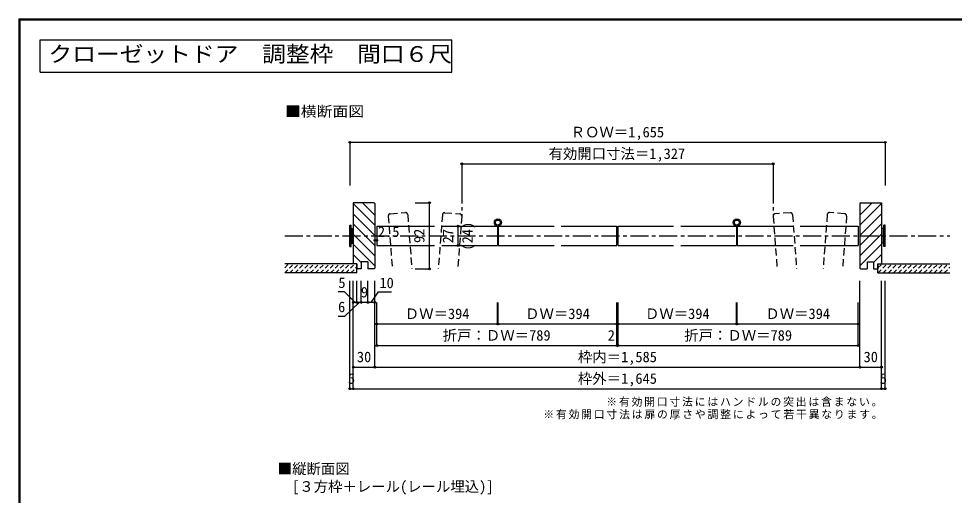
# Model space of a CAD drawing. Units: millimetres, scale not verified. Extents: x -973 to 977, y -718 to 696.
# Drawn here: x -973 to 327, y 33 to 696 of the extents above; entities that cross this region are included whole.
import ezdxf
from ezdxf.enums import TextEntityAlignment as Align

# ---------------------------------------------------------------- set-up
doc = ezdxf.new("R2010")
doc.units = ezdxf.units.MM
doc.header["$LTSCALE"] = 5
doc.header["$PDMODE"] = 32
doc.header["$PDSIZE"] = 2.5
for name, pattern in [('CHAIN1', [8, 5, -1, 1, -1]), ('DASHED1', [1.8, 1.2, -0.6]), ('DASHED2', [3, 2, -1])]:
    doc.linetypes.add(name, pattern=pattern)
for name, color, linetype in [('0-1_通り芯', 4, 'CHAIN1'), ('0-3_仕上げ', 2, 'Continuous'), ('0-4_枠', 3, 'Continuous'), ('0-6_扉', 6, 'Continuous'), ('0-7_金物', 7, 'Continuous'), ('0-A_文字', 7, 'Continuous'), ('0-B_寸法', 7, 'Continuous'), ('0-C_ハッチ', 4, 'DASHED1'), ('F-1_枠', 6, 'Continuous')]:
    doc.layers.add(name, color=color, linetype=linetype)
doc.styles.add('ＭＳ ゴシック', font='')
doc.styles.get('ＭＳ ゴシック').set_extended_font_data('MS Gothic')

msp = doc.modelspace()

# ---------------------------------------------------------------- linework, layer by layer
at = {"layer": '0-1_通り芯'}
for p, q in [((-357.765, 464.046), (-357.765, 421.81)), ((74.868, 464.046), (74.868, 421.81)), ((-603.448, 394.046), (320.552, 394.046))]:
    msp.add_line(p, q, dxfattribs=at)
at = {"layer": '0-3_仕上げ'}
for p, q in [((-503.448, 355.046), (-603.448, 355.046)), ((-503.448, 342.546), (-503.448, 355.046)), ((-503.448, 342.546), (-603.448, 342.546)), ((220.552, 342.546), (320.552, 342.546))]:
    msp.add_line(p, q, dxfattribs=at)
at = {"layer": '0-3_仕上げ', "color": 3}
msp.add_line((-503.448, 355.046), (-503.448, 348.046), dxfattribs=at)
at = {"layer": '0-3_仕上げ', "color": 4}
msp.add_line((-503.448, 349.017), (-502.478, 348.046), dxfattribs=at)
at = {"layer": '0-3_仕上げ'}
msp.add_lwpolyline([(220.552, 342.546), (220.552, 355.046), (320.552, 355.046)], dxfattribs=at)
at = {"layer": '0-4_枠'}
for p, q in [((-508.448, 440.046), (-508.448, 355.046)), ((-479.448, 440.046), (-508.448, 440.046)), ((-479.448, 440.046), (-478.448, 439.046)), ((-478.448, 439.046), (-478.448, 349.046)), ((196.552, 440.046), (195.552, 439.046)), ((195.552, 439.046), (195.552, 349.046)), ((196.552, 440.046), (225.552, 440.046)), ((225.552, 440.046), (225.552, 355.046)), ((-503.448, 355.046), (-508.448, 355.046)), ((-497.448, 358.046), (-497.448, 348.046)), ((-488.448, 358.046), (-497.448, 358.046)), ((-488.448, 358.046), (-488.448, 348.046)), ((205.552, 358.046), (214.552, 358.046)), ((205.552, 358.046), (205.552, 348.046)), ((214.552, 358.046), (214.552, 348.046)), ((220.552, 355.046), (225.552, 355.046)), ((220.552, 355.046), (220.552, 348.046)), ((-497.448, 348.046), (-503.448, 348.046)), ((-479.448, 348.046), (-488.448, 348.046)), ((-478.448, 349.046), (-479.448, 348.046)), ((195.552, 349.046), (196.552, 348.046)), ((196.552, 348.046), (205.552, 348.046)), ((214.552, 348.046), (220.552, 348.046))]:
    msp.add_line(p, q, dxfattribs=at)
at = {"layer": '0-6_扉', "color": 2, "linetype": 'DASHED2'}
for p, q in [((-459.84, 421.583), (-454.252, 348.046)), ((-457.076, 424.802), (-436.137, 426.393)), ((-432.918, 423.629), (-427.174, 348.046)), ((-384.687, 423.402), (-390.414, 348.046)), ((-381.469, 426.166), (-360.529, 424.574)), ((-357.765, 421.355), (-363.336, 348.046)), ((74.868, 421.355), (80.44, 348.046)), ((98.572, 426.166), (77.632, 424.574)), ((101.791, 423.402), (107.518, 348.046)), ((150.021, 423.629), (144.277, 348.046)), ((174.179, 424.802), (153.24, 426.393)), ((176.944, 421.583), (171.355, 348.046))]:
    msp.add_line(p, q, dxfattribs=at)
at = {"layer": '0-6_扉'}
for p, q in [((-475.948, 407.546), (-395.448, 407.546)), ((-475.948, 407.546), (-475.948, 380.546)), ((-306.948, 407.546), (-229.448, 407.546)), ((-306.948, 407.546), (-229.448, 407.546)), ((-306.948, 407.546), (-306.948, 380.546)), ((-219.448, 407.546), (-142.448, 407.546)), ((-140.448, 380.546), (-140.448, 407.546)), ((-140.448, 407.546), (-63.448, 407.546)), ((-53.448, 407.546), (24.052, 407.546)), ((24.052, 407.546), (24.052, 380.546)), ((25.052, 407.546), (102.552, 407.546)), ((25.052, 407.546), (25.052, 380.546)), ((112.552, 407.546), (193.052, 407.546)), ((193.052, 407.546), (193.052, 380.546)), ((193.052, 407.546), (193.052, 380.546)), ((-475.948, 380.546), (-395.448, 380.546)), ((-385.448, 380.546), (-307.948, 380.546)), ((-306.948, 380.546), (-229.448, 380.546)), ((-140.448, 380.546), (-63.448, 380.546)), ((-53.448, 380.546), (24.052, 380.546)), ((25.052, 380.546), (102.552, 380.546)), ((112.552, 380.546), (193.052, 380.546))]:
    msp.add_line(p, q, dxfattribs=at)
for points in [[(-385.448, 407.546), (-307.948, 407.546), (-307.948, 380.546)], [(-219.448, 380.546), (-142.448, 380.546), (-142.448, 407.546)]]:
    msp.add_lwpolyline(points, dxfattribs=at)
at = {"layer": '0-6_扉', "color": 2, "linetype": 'DASHED2'}
for centre, start, end in [((-456.849, 421.81), 94.34602, 184.34602), ((-435.909, 423.402), 4.34602, 94.34602), ((-381.696, 423.174), 85.65398, 175.65398), ((-360.756, 421.583), 355.65398, 85.65398), ((77.86, 421.583), 94.34602, 184.34602), ((98.799, 423.174), 4.34602, 94.34602), ((153.013, 423.402), 85.65398, 175.65398), ((173.952, 421.81), 355.65398, 85.65398)]:
    msp.add_arc(centre, 3, start, end, dxfattribs=at)
at = {"layer": '0-7_金物'}
for p, q in [((-513.448, 379.046), (-513.448, 409.046)), ((-513.448, 409.046), (-511.448, 409.046)), ((-511.448, 379.046), (-511.448, 409.046)), ((-511.448, 404.046), (-509.448, 404.046)), ((-509.448, 384.046), (-509.448, 404.046)), ((-508.448, 403.046), (-509.448, 403.046)), ((225.552, 403.046), (226.552, 403.046)), ((226.552, 384.046), (226.552, 404.046)), ((228.552, 404.046), (226.552, 404.046)), ((230.552, 409.046), (228.552, 409.046)), ((228.552, 379.046), (228.552, 409.046)), ((230.552, 379.046), (230.552, 409.046)), ((-513.448, 379.046), (-511.448, 379.046)), ((-511.448, 384.046), (-509.448, 384.046)), ((-509.448, 385.046), (-508.448, 385.046)), ((226.552, 385.046), (225.552, 385.046)), ((228.552, 384.046), (226.552, 384.046)), ((230.552, 379.046), (228.552, 379.046))]:
    msp.add_line(p, q, dxfattribs=at)
at = {"layer": '0-A_文字', "color": 3}
for p, q in [((-943.333, 621.667), (-943.333, 666.667)), ((-943.333, 666.667), (-371.429, 666.667)), ((-371.429, 621.667), (-371.429, 666.667)), ((-943.333, 621.667), (-371.429, 621.667))]:
    msp.add_line(p, q, dxfattribs=at)
at = {"layer": '0-A_文字'}
for centre, radius in [((-307.448, 412.546), 5), ((-307.448, 412.546), 3.5), ((24.552, 412.546), 5), ((24.552, 412.546), 3.5)]:
    msp.add_circle(centre, radius, dxfattribs=at)
at = {"layer": '0-B_寸法', "color": 4}
for p, q in [((-513.448, 524.046), (-513.448, 464.046)), ((-513.448, 524.046), (230.552, 524.046)), ((230.552, 524.046), (230.552, 464.046)), ((-357.765, 494.046), (-357.765, 464.046)), ((-357.765, 494.046), (74.868, 494.046)), ((74.868, 494.046), (74.868, 464.046)), ((-422.461, 440.046), (-402.665, 440.046)), ((-402.665, 348.046), (-402.665, 440.046)), ((-362.719, 380.546), (-362.719, 407.546)), ((-475.948, 401.337), (-475.948, 387.782)), ((-422.461, 348.046), (-402.665, 348.046)), ((-513.448, 181.546), (-513.448, 331.546)), ((-508.448, 181.546), (-508.448, 331.546)), ((-508.448, 301.546), (-508.448, 331.546)), ((-503.448, 301.546), (-503.448, 331.546)), ((-497.448, 301.546), (-497.448, 331.546)), ((-488.448, 301.546), (-488.448, 331.546)), ((-478.448, 211.546), (-478.448, 331.546)), ((-478.448, 301.546), (-478.448, 331.546)), ((195.552, 211.546), (195.552, 331.546)), ((225.552, 181.546), (225.552, 331.546)), ((230.552, 181.546), (230.552, 331.546)), ((-478.448, 301.546), (-508.448, 301.546)), ((-475.948, 241.546), (-475.948, 301.546)), ((-307.948, 271.546), (-307.948, 301.546)), ((-306.948, 271.546), (-306.948, 301.546)), ((-142.448, 241.546), (-142.448, 301.546)), ((-140.448, 241.546), (-140.448, 301.546)), ((24.052, 271.546), (24.052, 301.546)), ((25.052, 271.546), (25.052, 301.546)), ((193.052, 241.546), (193.052, 301.546)), ((-475.948, 271.546), (-307.948, 271.546)), ((-306.948, 271.546), (-142.448, 271.546)), ((-140.448, 271.546), (24.052, 271.546)), ((25.052, 271.546), (193.052, 271.546)), ((-475.948, 241.546), (-142.448, 241.546)), ((-142.448, 241.546), (-140.448, 241.546)), ((-140.448, 241.546), (193.052, 241.546)), ((-508.448, 211.546), (-478.448, 211.546)), ((-478.448, 211.546), (195.552, 211.546)), ((195.552, 211.546), (225.552, 211.546)), ((-513.448, 181.546), (-508.448, 181.546)), ((-508.448, 181.546), (225.552, 181.546)), ((225.552, 181.546), (230.552, 181.546))]:
    msp.add_line(p, q, dxfattribs=at)
for points in [[(-478.448, 401.337), (-478.448, 387.782), (-475.948, 387.782)], [(-505.699, 301.546), (-520.483, 316.012), (-529.664, 316.012)], [(-483.448, 301.546), (-473.635, 316.012), (-455.358, 316.012)], [(-500.483, 301.546), (-520.483, 281.93), (-529.664, 281.93)]]:
    msp.add_lwpolyline(points, dxfattribs=at)
at = {"layer": '0-B_寸法'}
for p in [(-513.448, 524.046), (230.552, 524.046), (-357.765, 494.046), (74.868, 494.046), (-402.665, 440.046), (-362.719, 407.546), (-478.448, 387.782), (-475.948, 387.782), (-362.719, 380.546), (-402.665, 348.046), (-508.448, 301.546), (-503.448, 301.546), (-497.448, 301.546), (-488.448, 301.546), (-478.448, 301.546), (-475.948, 271.546), (-307.948, 271.546), (-306.948, 271.546), (-142.448, 271.546), (-140.448, 271.546), (24.052, 271.546), (25.052, 271.546), (193.052, 271.546), (-475.948, 241.546), (-142.448, 241.546), (-140.448, 241.546), (193.052, 241.546), (-508.448, 211.546), (-478.448, 211.546), (195.552, 211.546), (225.552, 211.546), (-513.448, 181.546), (-508.448, 181.546), (225.552, 181.546), (230.552, 181.546)]:
    msp.add_point(p, dxfattribs=at)
at = {"layer": '0-C_ハッチ', "linetype": 'Continuous'}
for p, q in [((-508.448, 438.87), (-478.448, 408.87)), ((-508.448, 431.768), (-508.171, 432.046)), ((-495.483, 440.046), (-478.448, 423.012)), ((212.586, 440.046), (195.552, 423.012)), ((225.552, 438.87), (195.552, 408.87)), ((-508.448, 424.727), (-478.448, 394.727)), ((225.552, 424.727), (195.552, 394.727)), ((-478.448, 380.585), (-508.448, 410.585)), ((195.552, 380.585), (225.552, 410.585)), ((-478.448, 366.443), (-508.448, 396.443)), ((195.552, 366.443), (225.552, 396.443)), ((-508.448, 382.301), (-478.448, 352.301)), ((225.552, 382.301), (195.552, 352.301)), ((-508.448, 368.159), (-497.448, 357.159)), ((225.552, 368.159), (214.552, 357.159)), ((220.552, 349.017), (219.581, 348.046))]:
    msp.add_line(p, q, dxfattribs=at)
at = {"layer": '0-C_ハッチ'}
for p, q in [((-603.448, 342.683), (-591.085, 355.046)), ((-603.448, 349.754), (-598.156, 355.046)), ((-596.514, 342.546), (-584.014, 355.046)), ((-589.443, 342.546), (-576.943, 355.046)), ((-582.372, 342.546), (-569.872, 355.046)), ((-575.301, 342.546), (-562.801, 355.046)), ((-568.229, 342.546), (-555.729, 355.046)), ((-561.158, 342.546), (-548.658, 355.046)), ((-554.087, 342.546), (-541.587, 355.046)), ((-547.016, 342.546), (-534.516, 355.046)), ((-539.945, 342.546), (-527.445, 355.046)), ((-532.874, 342.546), (-520.374, 355.046)), ((-525.803, 342.546), (-513.303, 355.046)), ((-518.732, 342.546), (-506.232, 355.046)), ((220.552, 349.368), (226.23, 355.046)), ((220.801, 342.546), (233.301, 355.046)), ((227.872, 342.546), (240.372, 355.046)), ((234.943, 342.546), (247.443, 355.046)), ((242.014, 342.546), (254.514, 355.046)), ((249.085, 342.546), (261.585, 355.046)), ((256.157, 342.546), (268.657, 355.046)), ((263.228, 342.546), (275.728, 355.046)), ((270.299, 342.546), (282.799, 355.046)), ((277.37, 342.546), (289.87, 355.046)), ((284.441, 342.546), (296.941, 355.046)), ((291.512, 342.546), (304.012, 355.046)), ((298.583, 342.546), (311.083, 355.046)), ((305.654, 342.546), (318.154, 355.046)), ((-511.661, 342.546), (-503.448, 350.759)), ((-504.59, 342.546), (-503.448, 343.688)), ((312.725, 342.546), (320.552, 350.373))]:
    msp.add_line(p, q, dxfattribs=at)
at = {"layer": 'F-1_枠'}
for p, q in [((-973.347, 695.833), (-973.347, -700.833)), ((-973.347, 695.833), (976.653, 695.833)), ((-973.347, 695), (976.653, 695)), ((-973.347, 694.167), (976.653, 694.167)), ((-972.514, 695.833), (-972.514, -700.833)), ((-971.68, 695.833), (-971.68, -700.833))]:
    msp.add_line(p, q, dxfattribs=at)

# ---------------------------------------------------------------- texts
at = {"layer": '0-A_文字', "color": 3, "style": 'ＭＳ ゴシック', "width": 1.1}
msp.add_text('クローゼットドア\u3000調整枠\u3000間口６尺', height=21.99, dxfattribs=at).set_placement((-932.083, 629.167), align=Align.BOTTOM_LEFT)
at = {"layer": '0-A_文字', "style": 'ＭＳ ゴシック', "width": 1.1}
msp.add_text('■横断面図', height=14.66, dxfattribs=at).set_placement((-603.448, 555.32), align=Align.BOTTOM_LEFT)
at = {"layer": '0-A_文字', "style": 'ＭＳ ゴシック'}
for s, p in [('■縦断面図', (-613.494, 58.681)), ('\u3000[３方枠＋レール(レール埋込)]', (-613.494, 33.928))]:
    msp.add_text(s, height=14.66, dxfattribs=at).set_placement(p, align=Align.BOTTOM_LEFT)
at = {"layer": '0-A_文字', "char_height": 11, "attachment_point": 7, "style": 'ＭＳ ゴシック'}
for s, insert in [('\\T1.17;※有効開口寸法にはハンドルの突出は含まない。', (-156.949, 156.546)), ('\\T1.17;※有効開口寸法は扉の厚さや調整によって若干異なります。', (-244.449, 139.046))]:
    msp.add_mtext(s, dxfattribs=dict(at, insert=insert))
at = {"layer": '0-B_寸法', "style": 'ＭＳ ゴシック'}
for s, p in [('ＲＯＷ＝1,655', (-206.448, 526.546)), ('有効開口寸法＝1,327', (-237.198, 496.546)), ('2.5', (-474.268, 388.073)), ('5', (-529.233, 317.188)), ('10', (-472.153, 317.009)), ('9', (-497.948, 304.046)), ('6', (-529.608, 283.59)), ('ＤＷ＝394', (-436.948, 274.046)), ('ＤＷ＝394', (-269.698, 274.046)), ('ＤＷ＝394', (-103.198, 274.046)), ('ＤＷ＝394', (64.052, 274.046)), ('折戸：ＤＷ＝789', (-384.198, 244.046)), ('2', (-154.937, 244.046)), ('折戸：ＤＷ＝789', (-48.698, 244.046)), ('枠内＝1,585', (-196.448, 214.046)), ('30', (-503.448, 214.046)), ('30', (200.552, 214.046)), ('5', (-515.948, 184.046)), ('枠外＝1,645', (-196.448, 184.046)), ('5', (223.052, 184.046))]:
    msp.add_text(s, height=14.66, dxfattribs=at).set_placement(p, align=Align.BOTTOM_LEFT)
for s, p in [('92', (-405.165, 384.081)), ('(24)', (-338.17, 373.671)), ('27', (-365.219, 383.671))]:
    msp.add_text(s, height=14.66, rotation=90, dxfattribs=at).set_placement(p, align=Align.BOTTOM_LEFT)

doc.saveas('drawing.dxf')
